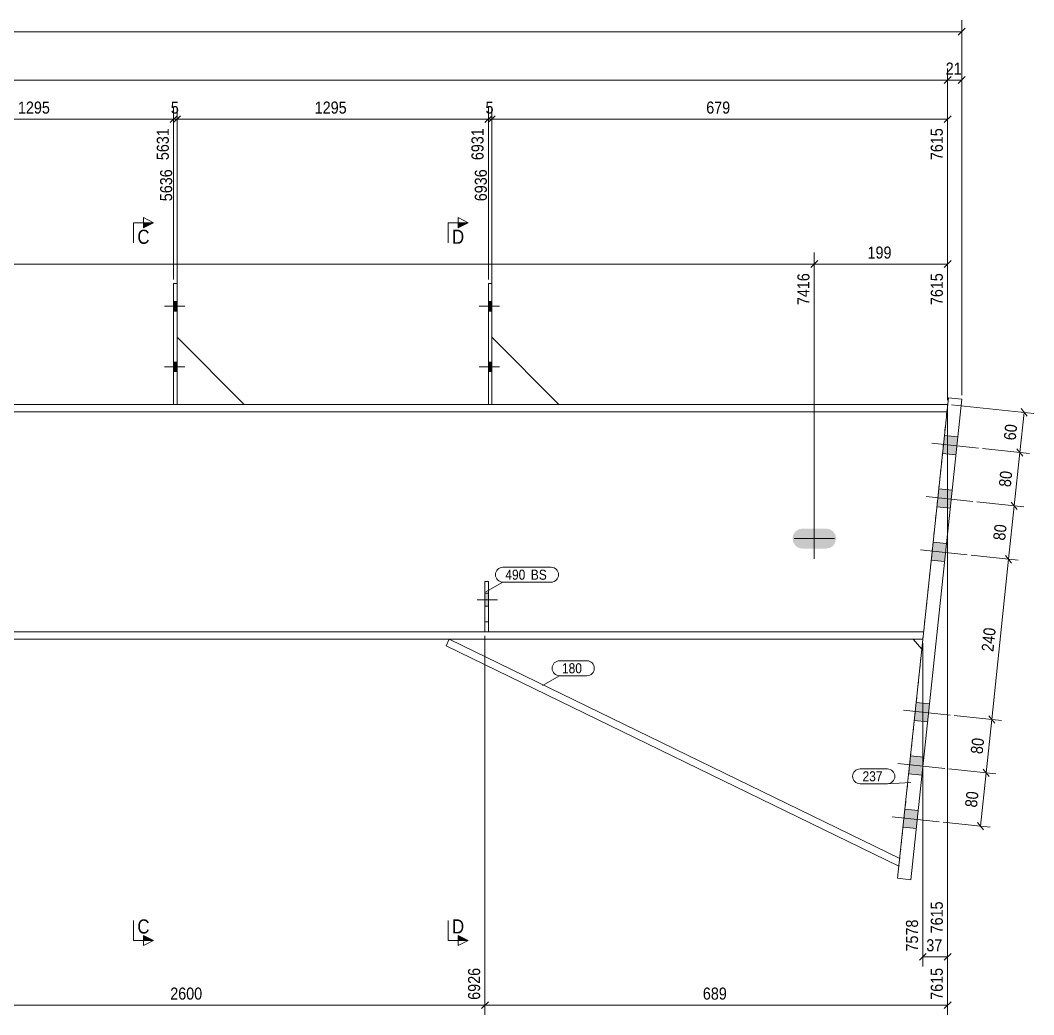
# Model space of a CAD drawing. Header units: millimetres. Extents: x 2 to 825, y 1 to 579.
# Drawn here: x 399.5 to 651.1, y 199.5 to 446.4 of the extents above; entities that cross this region are included whole.
import ezdxf

# ---------------------------------------------------------------- set-up
doc = ezdxf.new("R2010")
doc.units = ezdxf.units.MM
for name, pattern in [('XKITLINE00', [0]), ('XKITLINE01', [4, 1, -1, 1, -1]), ('XKITLINE02', [4, 2, -2])]:
    doc.linetypes.add(name, pattern=pattern)
for name, color, linetype, lineweight in [('Bolt', 3, 'Continuous', 0), ('Dimensions', 7, 'Continuous', 0), ('Part', 2, 'Continuous', 0), ('PartMark', 7, 'Continuous', 0), ('Section', 6, 'Continuous', 0)]:
    doc.layers.add(name, color=color, linetype=linetype, lineweight=lineweight)
doc.styles.add('ARIAL', font='ARIAL.TTF')

# ---------------------------------------------------------------- blocks, each defined once
blk = doc.blocks.new('*A5')
at = {"layer": 'Bolt'}
blk.add_hatch(color=3, dxfattribs=at).paths.add_polyline_path([(602.01, 317.74), (601.82, 316.78), (601.28, 315.97), (600.46, 315.43), (599.51, 315.24), (593.67, 315.24), (592.72, 315.43), (591.91, 315.97), (591.36, 316.78), (591.17, 317.74), (591.36, 318.7), (591.91, 319.51), (592.72, 320.05), (593.67, 320.24), (599.51, 320.24), (600.46, 320.05), (601.28, 319.51), (601.82, 318.7)], flags=17)
at = {"layer": 'Bolt', "color": 3, "linetype": 'XKITLINE00', "lineweight": 0}
for p, q in [((596.59, 312.74), (596.59, 322.74)), ((591.59, 317.74), (601.59, 317.74))]:
    blk.add_line(p, q, dxfattribs=at)
blk = doc.blocks.new('*A6')
at = {"layer": 'Bolt'}
for points in [[(515.69, 376.57), (516.52, 376.57), (516.52, 374.24), (515.69, 374.24)], [(515.69, 376.57), (516.52, 376.57), (516.52, 374.24), (515.69, 374.24)], [(515.69, 361.57), (516.52, 361.57), (516.52, 359.24), (515.69, 359.24)], [(515.69, 361.57), (516.52, 361.57), (516.52, 359.24), (515.69, 359.24)]]:
    blk.add_hatch(color=3, dxfattribs=at).paths.add_polyline_path(points, flags=17)
at = {"layer": 'Bolt', "color": 3, "linetype": 'XKITLINE00', "lineweight": 0}
for p, q in [((518.45, 375.41), (513.45, 375.41)), ((518.45, 375.41), (513.45, 375.41)), ((516.52, 376.57), (515.69, 376.57)), ((516.52, 376.57), (515.69, 376.57)), ((516.52, 374.24), (515.69, 374.24)), ((516.52, 374.24), (515.69, 374.24)), ((518.45, 360.41), (513.45, 360.41)), ((518.45, 360.41), (513.45, 360.41)), ((516.52, 361.57), (515.69, 361.57)), ((516.52, 361.57), (515.69, 361.57)), ((516.52, 359.24), (515.69, 359.24)), ((516.52, 359.24), (515.69, 359.24))]:
    blk.add_line(p, q, dxfattribs=at)
blk = doc.blocks.new('*A7')
at = {"layer": 'Bolt'}
blk.add_hatch(color=3, dxfattribs=at).paths.add_polyline_path([(515.69, 300.94), (514.85, 300.94), (514.85, 304.21), (515.69, 304.21)], flags=17)
at = {"layer": 'Bolt', "color": 3, "linetype": 'XKITLINE00', "lineweight": 0}
for p, q in [((517.94, 302.57), (512.94, 302.57)), ((515.69, 304.21), (514.85, 304.21)), ((515.69, 300.94), (514.85, 300.94))]:
    blk.add_line(p, q, dxfattribs=at)
blk = doc.blocks.new('*A8')
at = {"layer": 'Bolt', "color": 3, "linetype": 'XKITLINE02', "lineweight": 0}
for p, q in [((517.94, 302.57), (512.94, 302.57)), ((515.69, 304.21), (514.85, 304.21)), ((515.69, 300.94), (514.85, 300.94))]:
    blk.add_line(p, q, dxfattribs=at)
blk = doc.blocks.new('*A9')
at = {"layer": 'Bolt'}
for points in [[(437.59, 376.57), (438.42, 376.57), (438.42, 374.24), (437.59, 374.24)], [(437.59, 376.57), (438.42, 376.57), (438.42, 374.24), (437.59, 374.24)], [(437.59, 361.57), (438.42, 361.57), (438.42, 359.24), (437.59, 359.24)], [(437.59, 361.57), (438.42, 361.57), (438.42, 359.24), (437.59, 359.24)]]:
    blk.add_hatch(color=3, dxfattribs=at).paths.add_polyline_path(points, flags=17)
at = {"layer": 'Bolt', "color": 3, "linetype": 'XKITLINE00', "lineweight": 0}
for p, q in [((440.35, 375.41), (435.35, 375.41)), ((440.35, 375.41), (435.35, 375.41)), ((438.42, 376.57), (437.59, 376.57)), ((438.42, 376.57), (437.59, 376.57)), ((438.42, 374.24), (437.59, 374.24)), ((438.42, 374.24), (437.59, 374.24)), ((440.35, 360.41), (435.35, 360.41)), ((440.35, 360.41), (435.35, 360.41)), ((438.42, 361.57), (437.59, 361.57)), ((438.42, 361.57), (437.59, 361.57)), ((438.42, 359.24), (437.59, 359.24)), ((438.42, 359.24), (437.59, 359.24))]:
    blk.add_line(p, q, dxfattribs=at)
blk = doc.blocks.new('*A18')
at = {"layer": 'Bolt'}
for points in [[(631.72, 338.54), (628.4, 338.89), (628.88, 343.37), (632.19, 343.02)], [(631.72, 338.54), (628.4, 338.89), (628.88, 343.37), (632.19, 343.02)], [(630.32, 325.28), (627.01, 325.63), (627.48, 330.11), (630.79, 329.76)], [(630.32, 325.28), (627.01, 325.63), (627.48, 330.11), (630.79, 329.76)], [(628.92, 312.02), (625.61, 312.37), (626.08, 316.85), (629.39, 316.5)], [(628.92, 312.02), (625.61, 312.37), (626.08, 316.85), (629.39, 316.5)], [(624.73, 272.24), (621.41, 272.59), (621.88, 277.07), (625.2, 276.72)], [(624.73, 272.24), (621.41, 272.59), (621.88, 277.07), (625.2, 276.72)], [(623.33, 258.98), (620.01, 259.33), (620.48, 263.81), (623.8, 263.46)], [(623.33, 258.98), (620.01, 259.33), (620.48, 263.81), (623.8, 263.46)], [(621.93, 245.72), (618.61, 246.07), (619.09, 250.55), (622.4, 250.2)], [(621.93, 245.72), (618.61, 246.07), (619.09, 250.55), (622.4, 250.2)]]:
    blk.add_hatch(color=3, dxfattribs=at).paths.add_polyline_path(points, flags=17)
at = {"layer": 'Bolt', "color": 3, "linetype": 'XKITLINE00', "lineweight": 0}
for p, q in [((632.19, 343.02), (628.88, 343.37)), ((632.19, 343.02), (628.88, 343.37)), ((637.34, 340.21), (625.74, 341.43)), ((637.34, 340.21), (625.74, 341.43)), ((631.72, 338.54), (628.4, 338.89)), ((631.72, 338.54), (628.4, 338.89)), ((630.79, 329.76), (627.48, 330.11)), ((630.79, 329.76), (627.48, 330.11)), ((635.94, 326.95), (624.34, 328.17)), ((635.94, 326.95), (624.34, 328.17)), ((630.32, 325.28), (627.01, 325.63)), ((630.32, 325.28), (627.01, 325.63)), ((634.55, 313.69), (622.94, 314.91)), ((634.55, 313.69), (622.94, 314.91)), ((629.39, 316.5), (626.08, 316.85)), ((629.39, 316.5), (626.08, 316.85)), ((628.92, 312.02), (625.61, 312.37)), ((628.92, 312.02), (625.61, 312.37)), ((625.2, 276.72), (621.88, 277.07)), ((625.2, 276.72), (621.88, 277.07)), ((630.35, 273.91), (618.75, 275.13)), ((630.35, 273.91), (618.75, 275.13)), ((624.73, 272.24), (621.41, 272.59)), ((624.73, 272.24), (621.41, 272.59)), ((628.95, 260.65), (617.35, 261.88)), ((628.95, 260.65), (617.35, 261.88)), ((623.8, 263.46), (620.48, 263.81)), ((623.8, 263.46), (620.48, 263.81)), ((623.33, 258.98), (620.01, 259.33)), ((623.33, 258.98), (620.01, 259.33)), ((622.4, 250.2), (619.09, 250.55)), ((622.4, 250.2), (619.09, 250.55)), ((627.55, 247.39), (615.95, 248.62)), ((627.55, 247.39), (615.95, 248.62)), ((621.93, 245.72), (618.61, 246.07)), ((621.93, 245.72), (618.61, 246.07))]:
    blk.add_line(p, q, dxfattribs=at)
blk = doc.blocks.new('*A20')
at = {"layer": 'Part', "color": 2, "linetype": 'XKITLINE00', "lineweight": 0}
for p, q in [((410.85, 351.07), (341.19, 351.07)), ((480.09, 351.07), (410.95, 351.07)), ((629.69, 351.07), (480.19, 351.07)), ((410.85, 349.24), (341.19, 349.24)), ((480.09, 349.24), (410.95, 349.24)), ((629.5, 349.24), (480.19, 349.24)), ((410.85, 294.57), (341.19, 294.57)), ((480.09, 294.57), (410.95, 294.57)), ((623.73, 294.57), (480.19, 294.57)), ((341.19, 292.74), (410.85, 292.74)), ((410.95, 292.74), (480.09, 292.74)), ((480.19, 292.74), (623.54, 292.74))]:
    blk.add_line(p, q, dxfattribs=at)
at = {"layer": 'Part', "color": 7, "linetype": 'XKITLINE01', "lineweight": 0}
blk.add_line((623.54, 292.74), (629.69, 351.07), dxfattribs=at)
blk = doc.blocks.new('*A21')
at = {"layer": 'Part', "color": 2, "linetype": 'XKITLINE00', "lineweight": 0}
for p, q in [((516.52, 381.07), (515.69, 381.07)), ((515.69, 381.07), (515.69, 351.07)), ((516.52, 351.07), (516.52, 381.07))]:
    blk.add_line(p, q, dxfattribs=at)
at = {"layer": 'Part', "color": 7, "linetype": 'XKITLINE01', "lineweight": 0}
blk.add_line((515.69, 351.07), (516.52, 351.07), dxfattribs=at)
blk = doc.blocks.new('*A22')
at = {"layer": 'Part', "color": 2, "linetype": 'XKITLINE00', "lineweight": 0}
blk.add_line((533.19, 351.07), (516.52, 367.74), dxfattribs=at)
at = {"layer": 'Part', "color": 7, "linetype": 'XKITLINE01', "lineweight": 0}
for p, q in [((516.52, 367.74), (516.52, 351.07)), ((516.52, 351.07), (533.19, 351.07))]:
    blk.add_line(p, q, dxfattribs=at)
blk = doc.blocks.new('*A23')
at = {"layer": 'Part', "color": 2, "linetype": 'XKITLINE00', "lineweight": 0}
for p, q in [((514.85, 294.57), (514.85, 307.07)), ((514.85, 307.07), (515.69, 307.07)), ((515.69, 307.07), (515.69, 294.57))]:
    blk.add_line(p, q, dxfattribs=at)
at = {"layer": 'Part', "color": 7, "linetype": 'XKITLINE01', "lineweight": 0}
for p, q in [((514.85, 297.07), (515.69, 297.07)), ((515.69, 294.57), (514.85, 294.57))]:
    blk.add_line(p, q, dxfattribs=at)
blk = doc.blocks.new('*A24')
at = {"layer": 'Part', "color": 7, "linetype": 'XKITLINE01', "lineweight": 0}
for p, q in [((514.85, 307.07), (514.85, 294.57)), ((515.69, 307.07), (514.85, 307.07)), ((515.69, 294.57), (515.69, 307.07)), ((514.85, 297.07), (515.69, 297.07)), ((514.85, 294.57), (515.69, 294.57))]:
    blk.add_line(p, q, dxfattribs=at)
blk = doc.blocks.new('*A25')
at = {"layer": 'Part', "color": 2, "linetype": 'XKITLINE00', "lineweight": 0}
for p, q in [((438.42, 381.07), (437.59, 381.07)), ((437.59, 381.07), (437.59, 351.07)), ((438.42, 351.07), (438.42, 381.07))]:
    blk.add_line(p, q, dxfattribs=at)
at = {"layer": 'Part', "color": 7, "linetype": 'XKITLINE01', "lineweight": 0}
blk.add_line((437.59, 351.07), (438.42, 351.07), dxfattribs=at)
blk = doc.blocks.new('*A26')
at = {"layer": 'Part', "color": 2, "linetype": 'XKITLINE00', "lineweight": 0}
blk.add_line((455.09, 351.07), (438.42, 367.74), dxfattribs=at)
at = {"layer": 'Part', "color": 7, "linetype": 'XKITLINE01', "lineweight": 0}
for p, q in [((438.42, 367.74), (438.42, 351.07)), ((438.42, 351.07), (455.09, 351.07))]:
    blk.add_line(p, q, dxfattribs=at)
blk = doc.blocks.new('*A39')
at = {"layer": 'Part', "color": 2, "linetype": 'XKITLINE00', "lineweight": 0}
for p, q in [((629.86, 352.73), (617.28, 233.39)), ((620.59, 233.04), (633.18, 352.38)), ((633.18, 352.38), (629.86, 352.73)), ((617.28, 233.39), (620.59, 233.04))]:
    blk.add_line(p, q, dxfattribs=at)
blk = doc.blocks.new('*A40')
at = {"layer": 'Part', "color": 2, "linetype": 'XKITLINE00', "lineweight": 0}
for p, q in [((505.19, 291.1), (505.99, 292.75)), ((617.8, 238.32), (505.99, 292.75)), ((623.28, 290.32), (621.1, 292.74)), ((617.59, 236.39), (505.19, 291.1))]:
    blk.add_line(p, q, dxfattribs=at)
at = {"layer": 'Part', "color": 7, "linetype": 'XKITLINE01', "lineweight": 0}
for p, q in [((621.1, 292.74), (505.99, 292.75)), ((623.28, 290.32), (617.59, 236.39))]:
    blk.add_line(p, q, dxfattribs=at)
blk = doc.blocks.new('*A110')
at = {"layer": 'Dimensions', "color": 7, "linetype": 'XKITLINE00', "lineweight": 0}
for p, q in [((633.18, 353.38), (633.18, 446.44)), ((61.05, 443.59), (633.18, 443.59)), ((634.03, 444.44), (632.33, 442.74))]:
    blk.add_line(p, q, dxfattribs=at)
at = {"layer": 'Dimensions', "color": 3}
blk.add_point((633.18, 443.59), dxfattribs=at)
blk = doc.blocks.new('*A115')
at = {"layer": 'PartMark', "color": 7, "linetype": 'XKITLINE00', "lineweight": 0}
for p, q in [((519.31, 310.62), (531.27, 310.62)), ((515.07, 304.52), (519.31, 306.92)), ((519.31, 306.92), (531.27, 306.92))]:
    blk.add_line(p, q, dxfattribs=at)
for centre, start, end in [((519.31, 308.77), 90, 270), ((531.27, 308.77), 270, 90)]:
    blk.add_arc(centre, 1.85, start, end, dxfattribs=at)
at = {"layer": 'PartMark', "color": 3, "style": 'ARIAL', "width": 0.85}
for s, p in [('490', (519.91, 307.52)), ('BS', (526.23, 307.52))]:
    blk.add_text(s, height=2.5, dxfattribs=at).set_placement(p)
blk = doc.blocks.new('*A120')
at = {"layer": 'Section'}
for points in [[(430.09, 396.18), (432.59, 396.18), (430.09, 394.93)], [(430.09, 219.18), (432.59, 217.93), (430.09, 217.93)]]:
    blk.add_hatch(color=3, dxfattribs=at).paths.add_polyline_path(points, flags=17)
at = {"layer": 'Section', "color": 3, "linetype": 'XKITLINE00', "lineweight": 0}
for p, q in [((430.09, 394.93), (430.09, 397.43)), ((430.09, 397.43), (432.59, 396.18)), ((432.59, 396.18), (430.09, 394.93)), ((432.59, 217.93), (430.09, 219.18)), ((430.09, 219.18), (430.09, 216.68)), ((432.59, 217.93), (430.09, 216.68))]:
    blk.add_line(p, q, dxfattribs=at)
at = {"layer": 'Section', "color": 1, "linetype": 'XKITLINE00', "lineweight": 0}
for p, q in [((427.59, 396.18), (427.59, 391.18)), ((427.59, 396.18), (432.59, 396.18)), ((427.59, 217.93), (427.59, 222.93)), ((427.59, 217.93), (432.59, 217.93))]:
    blk.add_line(p, q, dxfattribs=at)
at = {"layer": 'Section', "color": 7, "style": 'ARIAL', "width": 0.85}
for p in [(428.59, 390.93), (428.59, 219.68)]:
    blk.add_text('C', height=3.5, dxfattribs=at).set_placement(p)
blk = doc.blocks.new('*A121')
at = {"layer": 'Section'}
for points in [[(508.19, 396.18), (510.69, 396.18), (508.19, 394.93)], [(508.19, 219.18), (510.69, 217.93), (508.19, 217.93)]]:
    blk.add_hatch(color=3, dxfattribs=at).paths.add_polyline_path(points, flags=17)
at = {"layer": 'Section', "color": 3, "linetype": 'XKITLINE00', "lineweight": 0}
for p, q in [((508.19, 394.93), (508.19, 397.43)), ((508.19, 397.43), (510.69, 396.18)), ((510.69, 396.18), (508.19, 394.93)), ((510.69, 217.93), (508.19, 219.18)), ((508.19, 219.18), (508.19, 216.68)), ((510.69, 217.93), (508.19, 216.68))]:
    blk.add_line(p, q, dxfattribs=at)
at = {"layer": 'Section', "color": 1, "linetype": 'XKITLINE00', "lineweight": 0}
for p, q in [((505.69, 396.18), (505.69, 391.18)), ((505.69, 396.18), (510.69, 396.18)), ((505.69, 217.93), (505.69, 222.93)), ((505.69, 217.93), (510.69, 217.93))]:
    blk.add_line(p, q, dxfattribs=at)
at = {"layer": 'Section', "color": 7, "style": 'ARIAL', "width": 0.85}
for p in [(506.69, 390.93), (506.69, 219.68)]:
    blk.add_text('D', height=3.5, dxfattribs=at).set_placement(p)
blk = doc.blocks.new('*A130')
at = {"layer": 'Dimensions', "color": 7, "linetype": 'XKITLINE00', "lineweight": 0}
for p, q in [((629.69, 352.07), (629.69, 434.44)), ((70.63, 431.59), (629.69, 431.59)), ((630.54, 432.44), (628.84, 430.74))]:
    blk.add_line(p, q, dxfattribs=at)
at = {"layer": 'Dimensions', "color": 3}
blk.add_point((629.69, 431.59), dxfattribs=at)
blk = doc.blocks.new('*A131')
at = {"layer": 'Dimensions', "color": 7, "linetype": 'XKITLINE00', "lineweight": 0}
for p, q in [((629.69, 352.07), (629.69, 434.44)), ((633.18, 353.38), (633.18, 434.44)), ((630.54, 432.44), (628.84, 430.74)), ((629.69, 431.59), (633.18, 431.59)), ((634.03, 432.44), (632.33, 430.74))]:
    blk.add_line(p, q, dxfattribs=at)
at = {"layer": 'Dimensions', "color": 3}
for p in [(629.69, 431.59), (633.18, 431.59)]:
    blk.add_point(p, dxfattribs=at)
at = {"layer": 'Dimensions', "color": 3, "style": 'ARIAL', "width": 0.85}
blk.add_text('21', height=3, dxfattribs=at).set_placement((629.21, 432.94))
blk = doc.blocks.new('*A133')
at = {"layer": 'Dimensions', "color": 7, "linetype": 'XKITLINE00', "lineweight": 0}
for p, q in [((596.59, 318.74), (596.59, 388.76)), ((106.65, 385.91), (596.59, 385.91)), ((597.44, 386.75), (595.74, 385.06))]:
    blk.add_line(p, q, dxfattribs=at)
at = {"layer": 'Dimensions', "color": 3}
blk.add_point((596.59, 385.91), dxfattribs=at)
at = {"layer": 'Dimensions', "color": 3, "style": 'ARIAL', "width": 0.85}
blk.add_text('7416', height=3, rotation=90.0002, dxfattribs=at).set_placement((595.39, 375.71))
blk = doc.blocks.new('*A134')
at = {"layer": 'Dimensions', "color": 7, "linetype": 'XKITLINE00', "lineweight": 0}
for p, q in [((596.59, 318.74), (596.59, 388.76)), ((629.69, 352.07), (629.69, 388.76)), ((597.44, 386.75), (595.74, 385.06)), ((596.59, 385.91), (629.69, 385.91)), ((630.54, 386.75), (628.84, 385.06))]:
    blk.add_line(p, q, dxfattribs=at)
at = {"layer": 'Dimensions', "color": 3}
for p in [(596.59, 385.91), (629.69, 385.91)]:
    blk.add_point(p, dxfattribs=at)
at = {"layer": 'Dimensions', "color": 3, "style": 'ARIAL', "width": 0.85}
blk.add_text('199', height=3, dxfattribs=at).set_placement((609.8, 387.26))
blk.add_text('7615', height=3, rotation=90.0002, dxfattribs=at).set_placement((628.49, 375.71))
blk = doc.blocks.new('*A137')
at = {"layer": 'Dimensions', "color": 7, "linetype": 'XKITLINE00', "lineweight": 0}
for p, q in [((367.52, 293.57), (367.52, 199.51)), ((514.85, 293.57), (514.85, 199.51)), ((368.37, 202.75), (366.67, 201.06)), ((367.52, 201.91), (514.85, 201.91)), ((515.7, 202.75), (514.01, 201.06))]:
    blk.add_line(p, q, dxfattribs=at)
at = {"layer": 'Dimensions', "color": 3}
for p in [(367.52, 201.91), (514.85, 201.91)]:
    blk.add_point(p, dxfattribs=at)
at = {"layer": 'Dimensions', "color": 3, "style": 'ARIAL', "width": 0.85}
blk.add_text('6926', height=3, rotation=90.0002, dxfattribs=at).set_placement((513.65, 203.21))
blk.add_text('2600', height=3, dxfattribs=at).set_placement((436.74, 203.26))
blk = doc.blocks.new('*A138')
at = {"layer": 'Dimensions', "color": 7, "linetype": 'XKITLINE00', "lineweight": 0}
for p, q in [((629.69, 350.07), (629.69, 199.51)), ((514.85, 293.57), (514.85, 199.51)), ((515.7, 202.75), (514.01, 201.06)), ((514.85, 201.91), (629.69, 201.91)), ((630.54, 202.75), (628.84, 201.06))]:
    blk.add_line(p, q, dxfattribs=at)
at = {"layer": 'Dimensions', "color": 3}
for p in [(514.85, 201.91), (629.69, 201.91)]:
    blk.add_point(p, dxfattribs=at)
at = {"layer": 'Dimensions', "color": 3, "style": 'ARIAL', "width": 0.85}
blk.add_text('7615', height=3, rotation=90.0002, dxfattribs=at).set_placement((628.49, 203.21))
blk.add_text('689', height=3, dxfattribs=at).set_placement((568.93, 203.26))
blk = doc.blocks.new('*A147')
at = {"layer": 'Dimensions', "color": 7, "linetype": 'XKITLINE00', "lineweight": 0}
for p, q in [((370.04, 422.75), (368.34, 421.06)), ((369.19, 368.74), (369.19, 424.76)), ((438.44, 422.75), (436.74, 421.06)), ((437.59, 382.07), (437.59, 424.76)), ((369.19, 421.91), (437.59, 421.91))]:
    blk.add_line(p, q, dxfattribs=at)
at = {"layer": 'Dimensions', "color": 3}
for p in [(369.19, 421.91), (437.59, 421.91)]:
    blk.add_point(p, dxfattribs=at)
at = {"layer": 'Dimensions', "color": 3, "style": 'ARIAL', "width": 0.85}
blk.add_text('1295', height=3, dxfattribs=at).set_placement((398.94, 423.26))
blk.add_text('5631', height=3, rotation=90.0002, dxfattribs=at).set_placement((436.39, 411.71))
blk = doc.blocks.new('*A148')
at = {"layer": 'Dimensions', "color": 7, "linetype": 'XKITLINE00', "lineweight": 0}
for p, q in [((438.44, 422.75), (436.74, 421.06)), ((439.27, 422.75), (437.57, 421.06)), ((437.59, 382.07), (437.59, 424.76)), ((438.42, 368.74), (438.42, 424.76)), ((437.59, 421.91), (438.42, 421.91))]:
    blk.add_line(p, q, dxfattribs=at)
at = {"layer": 'Dimensions', "color": 3}
for p in [(437.59, 421.91), (438.42, 421.91)]:
    blk.add_point(p, dxfattribs=at)
at = {"layer": 'Dimensions', "color": 3, "style": 'ARIAL', "width": 0.85}
blk.add_text('5', height=3, dxfattribs=at).set_placement((436.89, 423.26))
blk.add_text('5636', height=3, rotation=90.0002, dxfattribs=at).set_placement((437.22, 401.51))
blk = doc.blocks.new('*A149')
at = {"layer": 'Dimensions', "color": 7, "linetype": 'XKITLINE00', "lineweight": 0}
for p, q in [((439.27, 422.75), (437.57, 421.06)), ((438.42, 368.74), (438.42, 424.76)), ((516.54, 422.75), (514.84, 421.06)), ((515.69, 382.07), (515.69, 424.76)), ((438.42, 421.91), (515.69, 421.91))]:
    blk.add_line(p, q, dxfattribs=at)
at = {"layer": 'Dimensions', "color": 3}
for p in [(438.42, 421.91), (515.69, 421.91)]:
    blk.add_point(p, dxfattribs=at)
at = {"layer": 'Dimensions', "color": 3, "style": 'ARIAL', "width": 0.85}
blk.add_text('1295', height=3, dxfattribs=at).set_placement((472.6, 423.26))
blk.add_text('6931', height=3, rotation=90.0002, dxfattribs=at).set_placement((514.49, 411.71))
blk = doc.blocks.new('*A150')
at = {"layer": 'Dimensions', "color": 7, "linetype": 'XKITLINE00', "lineweight": 0}
for p, q in [((516.54, 422.75), (514.84, 421.06)), ((517.37, 422.75), (515.67, 421.06)), ((515.69, 382.07), (515.69, 424.76)), ((516.52, 368.74), (516.52, 424.76)), ((515.69, 421.91), (516.52, 421.91))]:
    blk.add_line(p, q, dxfattribs=at)
at = {"layer": 'Dimensions', "color": 3}
for p in [(515.69, 421.91), (516.52, 421.91)]:
    blk.add_point(p, dxfattribs=at)
at = {"layer": 'Dimensions', "color": 3, "style": 'ARIAL', "width": 0.85}
blk.add_text('5', height=3, dxfattribs=at).set_placement((514.99, 423.26))
blk.add_text('6936', height=3, rotation=90.0002, dxfattribs=at).set_placement((515.32, 401.51))
blk = doc.blocks.new('*A151')
at = {"layer": 'Dimensions', "color": 7, "linetype": 'XKITLINE00', "lineweight": 0}
for p, q in [((517.37, 422.75), (515.67, 421.06)), ((516.52, 368.74), (516.52, 424.76)), ((630.54, 422.75), (628.84, 421.06)), ((629.69, 352.07), (629.69, 424.76)), ((516.52, 421.91), (629.69, 421.91))]:
    blk.add_line(p, q, dxfattribs=at)
at = {"layer": 'Dimensions', "color": 3}
for p in [(516.52, 421.91), (629.69, 421.91)]:
    blk.add_point(p, dxfattribs=at)
at = {"layer": 'Dimensions', "color": 3, "style": 'ARIAL', "width": 0.85}
blk.add_text('679', height=3, dxfattribs=at).set_placement((569.77, 423.26))
blk.add_text('7615', height=3, rotation=90.0002, dxfattribs=at).set_placement((628.49, 411.71))
blk = doc.blocks.new('*A152')
at = {"layer": 'Dimensions', "color": 7, "linetype": 'XKITLINE00', "lineweight": 0}
for p, q in [((629.95, 260.55), (641.61, 259.32)), ((637.82, 246.31), (639.22, 259.57)), ((638.47, 260.5), (639.98, 258.63)), ((628.55, 247.29), (640.21, 246.06)), ((637.07, 247.24), (638.58, 245.38))]:
    blk.add_line(p, q, dxfattribs=at)
at = {"layer": 'Dimensions', "color": 3}
for p in [(639.22, 259.57), (637.82, 246.31)]:
    blk.add_point(p, dxfattribs=at)
at = {"layer": 'Dimensions', "color": 3, "style": 'ARIAL', "width": 0.85}
blk.add_text('80', height=3, rotation=83.9784, dxfattribs=at).set_placement((636.95, 250.87))
blk = doc.blocks.new('*A153')
at = {"layer": 'Dimensions', "color": 7, "linetype": 'XKITLINE00', "lineweight": 0}
for p, q in [((631.34, 273.81), (643.01, 272.58)), ((639.22, 259.57), (640.62, 272.83)), ((639.87, 273.76), (641.38, 271.89)), ((629.95, 260.55), (641.61, 259.32)), ((638.47, 260.5), (639.98, 258.63))]:
    blk.add_line(p, q, dxfattribs=at)
at = {"layer": 'Dimensions', "color": 3}
for p in [(640.62, 272.83), (639.22, 259.57)]:
    blk.add_point(p, dxfattribs=at)
at = {"layer": 'Dimensions', "color": 3, "style": 'ARIAL', "width": 0.85}
blk.add_text('80', height=3, rotation=83.9784, dxfattribs=at).set_placement((638.35, 264.13))
blk = doc.blocks.new('*A154')
at = {"layer": 'Dimensions', "color": 7, "linetype": 'XKITLINE00', "lineweight": 0}
for p, q in [((635.54, 313.59), (647.2, 312.36)), ((640.62, 272.83), (644.82, 312.61)), ((644.06, 313.54), (645.57, 311.67)), ((631.34, 273.81), (643.01, 272.58)), ((639.87, 273.76), (641.38, 271.89))]:
    blk.add_line(p, q, dxfattribs=at)
at = {"layer": 'Dimensions', "color": 3}
for p in [(644.82, 312.61), (640.62, 272.83)]:
    blk.add_point(p, dxfattribs=at)
at = {"layer": 'Dimensions', "color": 3, "style": 'ARIAL', "width": 0.85}
blk.add_text('240', height=3, rotation=83.9784, dxfattribs=at).set_placement((641.03, 289.54))
blk = doc.blocks.new('*A155')
at = {"layer": 'Dimensions', "color": 7, "linetype": 'XKITLINE00', "lineweight": 0}
for p, q in [((636.94, 326.85), (648.6, 325.61)), ((644.82, 312.61), (646.22, 325.87)), ((645.46, 326.8), (646.97, 324.93)), ((635.54, 313.59), (647.2, 312.36)), ((644.06, 313.54), (645.57, 311.67))]:
    blk.add_line(p, q, dxfattribs=at)
at = {"layer": 'Dimensions', "color": 3}
for p in [(646.22, 325.87), (644.82, 312.61)]:
    blk.add_point(p, dxfattribs=at)
at = {"layer": 'Dimensions', "color": 3, "style": 'ARIAL', "width": 0.85}
blk.add_text('80', height=3, rotation=83.9784, dxfattribs=at).set_placement((643.94, 317.17))
blk = doc.blocks.new('*A156')
at = {"layer": 'Dimensions', "color": 7, "linetype": 'XKITLINE00', "lineweight": 0}
for p, q in [((638.34, 340.11), (650, 338.87)), ((646.86, 340.06), (648.37, 338.19)), ((646.22, 325.87), (647.61, 339.13)), ((636.94, 326.85), (648.6, 325.61)), ((645.46, 326.8), (646.97, 324.93))]:
    blk.add_line(p, q, dxfattribs=at)
at = {"layer": 'Dimensions', "color": 3}
for p in [(647.61, 339.13), (646.22, 325.87)]:
    blk.add_point(p, dxfattribs=at)
at = {"layer": 'Dimensions', "color": 3, "style": 'ARIAL', "width": 0.85}
blk.add_text('80', height=3, rotation=83.9784, dxfattribs=at).set_placement((645.34, 330.43))
blk = doc.blocks.new('*A157')
at = {"layer": 'Dimensions', "color": 7, "linetype": 'XKITLINE00', "lineweight": 0}
for p, q in [((630.68, 350.97), (651.05, 348.82)), ((647.91, 350), (649.42, 348.14)), ((647.61, 339.13), (648.66, 349.07)), ((638.34, 340.11), (650, 338.87)), ((646.86, 340.06), (648.37, 338.19))]:
    blk.add_line(p, q, dxfattribs=at)
at = {"layer": 'Dimensions', "color": 3}
for p in [(648.66, 349.07), (647.61, 339.13)]:
    blk.add_point(p, dxfattribs=at)
at = {"layer": 'Dimensions', "color": 3, "style": 'ARIAL', "width": 0.85}
blk.add_text('60', height=3, rotation=83.9784, dxfattribs=at).set_placement((646.56, 342.03))
blk = doc.blocks.new('*A159')
at = {"layer": 'Dimensions', "color": 7, "linetype": 'XKITLINE00', "lineweight": 0}
for p, q in [((629.69, 350.07), (629.69, 211.51)), ((623.54, 291.74), (623.54, 211.51)), ((624.39, 214.75), (622.69, 213.06)), ((623.54, 213.91), (629.69, 213.91)), ((630.54, 214.75), (628.84, 213.06))]:
    blk.add_line(p, q, dxfattribs=at)
at = {"layer": 'Dimensions', "color": 3}
for p in [(623.54, 213.91), (629.69, 213.91)]:
    blk.add_point(p, dxfattribs=at)
at = {"layer": 'Dimensions', "color": 3, "style": 'ARIAL', "width": 0.85}
for s, p in [('7615', (628.49, 219.71)), ('7578', (622.34, 215.21))]:
    blk.add_text(s, height=3, rotation=90.0002, dxfattribs=at).set_placement(p)
blk.add_text('37', height=3, dxfattribs=at).set_placement((624.39, 215.26))
blk = doc.blocks.new('*A162')
at = {"layer": 'PartMark', "color": 7, "linetype": 'XKITLINE00', "lineweight": 0}
for p, q in [((607.96, 260.56), (614.73, 260.56)), ((607.96, 256.86), (614.73, 256.86)), ((620.52, 257.16), (614.73, 256.86))]:
    blk.add_line(p, q, dxfattribs=at)
for centre, start, end in [((607.96, 258.71), 90, 270), ((614.73, 258.71), 270, 90)]:
    blk.add_arc(centre, 1.85, start, end, dxfattribs=at)
at = {"layer": 'PartMark', "color": 3, "style": 'ARIAL', "width": 0.85}
blk.add_text('237', height=2.5, dxfattribs=at).set_placement((608.56, 257.46))
blk = doc.blocks.new('*A163')
at = {"layer": 'PartMark', "color": 7, "linetype": 'XKITLINE00', "lineweight": 0}
for p, q in [((533.37, 287.39), (540.14, 287.39)), ((529.13, 281.29), (533.37, 283.69)), ((533.37, 283.69), (540.14, 283.69))]:
    blk.add_line(p, q, dxfattribs=at)
for centre, start, end in [((533.37, 285.54), 90, 270), ((540.14, 285.54), 270, 90)]:
    blk.add_arc(centre, 1.85, start, end, dxfattribs=at)
at = {"layer": 'PartMark', "color": 3, "style": 'ARIAL', "width": 0.85}
blk.add_text('180', height=2.5, dxfattribs=at).set_placement((533.97, 284.29))

msp = doc.modelspace()

# ---------------------------------------------------------------- block references
at = {"lineweight": 0}
for name in ['*A110', '*A130', '*A131', '*A147', '*A148', '*A149', '*A150', '*A151', '*A120', '*A121', '*A133', '*A134', '*A25', '*A21', '*A9', '*A6', '*A26', '*A22', '*A39', '*A138', '*A159', '*A157', '*A18', '*A156', '*A155', '*A5', '*A154', '*A115', '*A23', '*A24', '*A7', '*A8', '*A137', '*A40', '*A163', '*A153', '*A162', '*A152']:
    msp.add_blockref(name, (0, 0), dxfattribs=at)
at = {"layer": 'Part', "lineweight": 0}
msp.add_blockref('*A20', (0, 0), dxfattribs=at)

doc.saveas('drawing.dxf')
